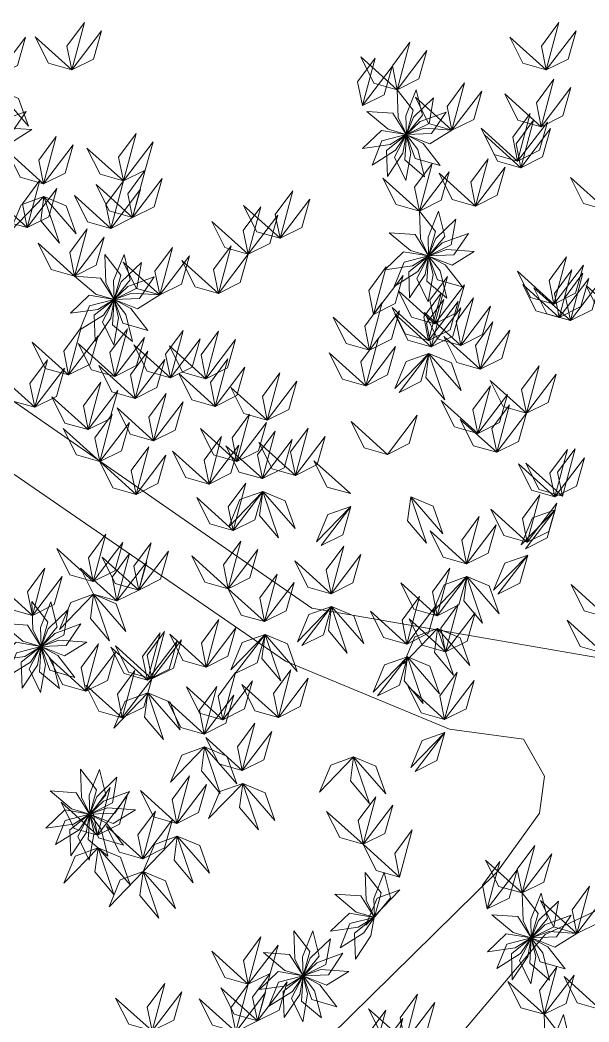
# Model space of a CAD drawing. Header units: inches. Extents: x -422522 to 22891, y -2973 to 414515.
# Drawn here: x 16737.3 to 16806.9, y 8035.8 to 8158.2 of the extents above; entities that cross this region are included whole.
import ezdxf

# ---------------------------------------------------------------- set-up
doc = ezdxf.new("R2010")
doc.units = ezdxf.units.IN
doc.header["$MEASUREMENT"] = 0
doc.layers.add('ARREDAMENTO', color=8, linetype='Continuous', lineweight=13)

msp = doc.modelspace()

# ---------------------------------------------------------------- linework, layer by layer
at = {"layer": 'ARREDAMENTO', "linetype": 'Continuous', "lineweight": 0}
for points in [[(16841.63355, 8179.46295), (16830.90405, 8118.8121), (16813.00082, 8079.41161), (16772.99815, 8086.35081), (16732.26942, 8114.56511), (16732.17089, 8140.35609), (16726.27685, 8164.1905)], [(16719.20165, 8159.64987), (16727.65506, 8140.98356), (16683.16118, 8142.10248), (16608.32383, 8153.42157), (16679.94966, 8138.86624), (16724.45585, 8134.52345), (16727.77822, 8108.74483), (16769.79894, 8079.8907), (16789.81875, 8071.58529), (16798.85042, 8070.33036), (16801.44674, 8065.82683), (16800.81921, 8061.31094), (16795.68817, 8054.19863), (16767.42432, 8026.36452), (16747.49073, 8012.10282), (16719.15298, 8003.61194), (16699.79765, 8006.76163), (16665.59049, 8015.65741), (16639.13533, 8020.71422)], [(16736.04749, 7969.50318), (16744.39005, 7979.85172), (16750.78846, 7992.77194), (16755.90719, 8003.10812), (16764.26207, 8010.23279), (16780.33199, 8023.1901), (16789.96655, 8032.89881), (16801.52063, 8046.48359), (16809.88783, 8050.38439), (16820.87597, 8043.33391), (16833.82058, 8030.48787), (16840.95736, 8018.90913), (16838.52116, 7981.50231), (16841.80658, 7965.39531)]]:
    msp.add_lwpolyline(points, dxfattribs=at)
at = {"layer": 'ARREDAMENTO', "lineweight": 0}
for points in [[(16743.6659, 8152.09625), (16743.08096, 8155.00241), (16745.20836, 8157.8924), (16743.6659, 8152.09625)], [(16743.6659, 8152.09625), (16746.31971, 8153.4173), (16747.29671, 8156.87032), (16743.6659, 8152.09625)], [(16801.6506, 8152.08989), (16801.06566, 8154.99604), (16803.19306, 8157.88604), (16801.6506, 8152.08989)], [(16801.6506, 8152.08989), (16804.30442, 8153.41094), (16805.28141, 8156.86396), (16801.6506, 8152.08989)], [(16734.36951, 8151.29823), (16737.02332, 8152.61928), (16738.00032, 8156.07231), (16734.36951, 8151.29823)], [(16743.6659, 8152.09625), (16740.81334, 8152.90299), (16739.21379, 8156.11537), (16743.6659, 8152.09625)], [(16783.42865, 8149.67566), (16782.84371, 8152.58182), (16784.97111, 8155.47181), (16783.42865, 8149.67566)], [(16801.6506, 8152.08989), (16798.79805, 8152.89663), (16797.19849, 8156.109), (16801.6506, 8152.08989)], [(16783.42865, 8149.67566), (16786.08246, 8150.99671), (16787.05945, 8154.44973), (16783.42865, 8149.67566)], [(16779.18066, 8147.73201), (16778.59572, 8150.63817), (16780.72312, 8153.52816), (16779.18066, 8147.73201)], [(16783.42865, 8149.67566), (16780.57609, 8150.4824), (16778.97654, 8153.69478), (16783.42865, 8149.67566)], [(16779.18066, 8147.73201), (16781.83447, 8149.05306), (16782.81147, 8152.50609), (16779.18066, 8147.73201)], [(16801.03231, 8145.15609), (16800.44738, 8148.06224), (16802.57478, 8150.95224), (16801.03231, 8145.15609)], [(16734.42187, 8149.73125), (16737.15795, 8148.5903), (16738.36328, 8145.2102), (16734.42187, 8149.73125)], [(16783.42865, 8149.67566), (16783.54778, 8146.26931), (16784.55172, 8144.19259), (16785.3814, 8147.16338), (16783.42865, 8149.67566)], [(16785.75921, 8149.65669), (16784.48256, 8146.49637), (16784.55502, 8144.19086), (16786.5213, 8146.56735), (16785.75921, 8149.65669)], [(16790.12807, 8144.72442), (16789.54313, 8147.63058), (16791.67054, 8150.52057), (16790.12807, 8144.72442)], [(16790.12807, 8144.72442), (16792.78189, 8146.04547), (16793.75888, 8149.49849), (16790.12807, 8144.72442)], [(16801.03231, 8145.15609), (16803.68613, 8146.47714), (16804.66312, 8149.93016), (16801.03231, 8145.15609)], [(16787.88058, 8148.69143), (16785.42888, 8146.3236), (16784.55734, 8144.18793), (16787.32023, 8145.55921), (16787.88058, 8148.69143)], [(16790.12807, 8144.72442), (16787.27552, 8145.53117), (16785.67597, 8148.74354), (16790.12807, 8144.72442)], [(16801.03231, 8145.15609), (16798.17976, 8145.96283), (16796.58021, 8149.1752), (16801.03231, 8145.15609)], [(16738.08859, 8147.02135), (16734.88577, 8145.85542), (16733.22092, 8144.25888), (16736.3027, 8144.38783), (16738.08859, 8147.02135)], [(16779.7183, 8147.02581), (16782.32943, 8144.83505), (16784.54449, 8144.19152), (16782.89193, 8146.79594), (16779.7183, 8147.02581)], [(16789.42593, 8146.94678), (16786.22311, 8145.78086), (16784.55827, 8144.18432), (16787.64004, 8144.31327), (16789.42593, 8146.94678)], [(16798.14687, 8140.95392), (16797.56193, 8143.86008), (16799.68933, 8146.75007), (16798.14687, 8140.95392)], [(16798.55293, 8140.1495), (16797.96799, 8143.05566), (16800.09539, 8145.94565), (16798.55293, 8140.1495)], [(16798.14687, 8140.95392), (16800.80069, 8142.27497), (16801.77768, 8145.728), (16798.14687, 8140.95392)], [(16738.79073, 8144.79898), (16735.39058, 8145.03656), (16733.2203, 8144.2552), (16736.08809, 8143.11953), (16738.79073, 8144.79898)], [(16779.20481, 8142.49539), (16782.58005, 8142.96993), (16784.54045, 8144.18544), (16781.49921, 8144.70005), (16779.20481, 8142.49539)], [(16790.12807, 8144.72442), (16786.72793, 8144.962), (16784.55765, 8144.18064), (16787.42544, 8143.04497), (16790.12807, 8144.72442)], [(16798.14687, 8140.95392), (16795.29432, 8141.76067), (16793.69476, 8144.97304), (16798.14687, 8140.95392)], [(16798.55293, 8140.1495), (16801.20674, 8141.47055), (16802.18374, 8144.92357), (16798.55293, 8140.1495)], [(16740.21088, 8138.17653), (16739.62594, 8141.08269), (16741.75334, 8143.97268), (16740.21088, 8138.17653)], [(16749.97766, 8138.53157), (16749.39272, 8141.43773), (16751.52012, 8144.32772), (16749.97766, 8138.53157)], [(16749.97766, 8138.53157), (16752.63148, 8139.85262), (16753.60847, 8143.30564), (16749.97766, 8138.53157)], [(16780.35367, 8140.46757), (16783.24409, 8142.27392), (16784.54061, 8144.18171), (16781.55299, 8143.41484), (16780.35367, 8140.46757)], [(16782.22798, 8139.08235), (16784.13381, 8141.90817), (16784.54227, 8144.17837), (16782.12485, 8142.26262), (16782.22798, 8139.08235)], [(16784.50368, 8138.57924), (16785.09537, 8141.93592), (16784.54514, 8144.17599), (16783.11593, 8141.44262), (16784.50368, 8138.57924)], [(16786.78726, 8139.04523), (16785.96251, 8142.35238), (16784.54874, 8144.17499), (16784.35485, 8141.09661), (16786.78726, 8139.04523)], [(16788.68388, 8140.39976), (16786.5853, 8143.08553), (16784.55243, 8144.17553), (16785.62739, 8141.28444), (16788.68388, 8140.39976)], [(16798.55293, 8140.1495), (16795.70037, 8140.95625), (16794.10082, 8144.16862), (16798.55293, 8140.1495)], [(16740.21088, 8138.17653), (16737.35832, 8138.98327), (16735.75877, 8142.19565), (16740.21088, 8138.17653)], [(16740.21088, 8138.17653), (16742.86469, 8139.49758), (16743.84168, 8142.9506), (16740.21088, 8138.17653)], [(16749.97766, 8138.53157), (16747.12511, 8139.33832), (16745.52555, 8142.55069), (16749.97766, 8138.53157)], [(16793.00967, 8135.45356), (16792.42473, 8138.35971), (16794.55213, 8141.24971), (16793.00967, 8135.45356)], [(16751.08901, 8134.05647), (16750.50407, 8136.96263), (16752.63148, 8139.85262), (16751.08901, 8134.05647)], [(16786.14497, 8134.85604), (16785.56003, 8137.7622), (16787.68743, 8140.65219), (16786.14497, 8134.85604)], [(16786.14497, 8134.85604), (16788.79878, 8136.17709), (16789.77577, 8139.63012), (16786.14497, 8134.85604)], [(16793.00967, 8135.45356), (16795.66348, 8136.77461), (16796.64048, 8140.22763), (16793.00967, 8135.45356)], [(16738.21368, 8132.82546), (16737.62874, 8135.73162), (16739.75615, 8138.62161), (16738.21368, 8132.82546)], [(16748.4352, 8132.73542), (16747.85026, 8135.64158), (16749.97766, 8138.53157), (16748.4352, 8132.73542)], [(16751.08901, 8134.05647), (16753.74283, 8135.37752), (16754.71982, 8138.83054), (16751.08901, 8134.05647)], [(16786.14497, 8134.85604), (16783.29241, 8135.66279), (16781.69286, 8138.87516), (16786.14497, 8134.85604)], [(16793.00967, 8135.45356), (16790.15711, 8136.2603), (16788.55756, 8139.47267), (16793.00967, 8135.45356)], [(16809.05041, 8134.95089), (16806.19786, 8135.75764), (16804.59831, 8138.97001), (16809.05041, 8134.95089)], [(16738.21368, 8132.82546), (16740.8675, 8134.14651), (16741.84449, 8137.59953), (16738.21368, 8132.82546)], [(16751.08901, 8134.05647), (16748.23646, 8134.86322), (16746.63691, 8138.07559), (16751.08901, 8134.05647)], [(16748.4352, 8132.73542), (16751.08901, 8134.05647), (16752.066, 8137.50949), (16748.4352, 8132.73542)], [(16769.12408, 8131.5196), (16768.53915, 8134.42576), (16770.66655, 8137.31575), (16769.12408, 8131.5196)], [(16738.21368, 8132.82546), (16735.36113, 8133.63221), (16733.76158, 8136.84458), (16738.21368, 8132.82546)], [(16740.26324, 8136.60954), (16737.4709, 8135.61417), (16736.08937, 8132.30218), (16740.26324, 8136.60954)], [(16740.26324, 8136.60954), (16739.87361, 8133.67082), (16742.18919, 8130.92929), (16740.26324, 8136.60954)], [(16740.26324, 8136.60954), (16742.99932, 8135.4686), (16744.20465, 8132.0885), (16740.26324, 8136.60954)], [(16748.4352, 8132.73542), (16745.58264, 8133.54217), (16743.98309, 8136.75454), (16748.4352, 8132.73542)], [(16769.12408, 8131.5196), (16771.7779, 8132.84065), (16772.75489, 8136.29367), (16769.12408, 8131.5196)], [(16765.21651, 8129.57444), (16764.63158, 8132.4806), (16766.75898, 8135.37059), (16765.21651, 8129.57444)], [(16769.12408, 8131.5196), (16766.27153, 8132.32634), (16764.67198, 8135.53872), (16769.12408, 8131.5196)], [(16786.14497, 8134.85604), (16786.2641, 8131.44969), (16787.26804, 8129.37297), (16788.09772, 8132.34376), (16786.14497, 8134.85604)], [(16788.47553, 8134.83707), (16787.19888, 8131.67676), (16787.27134, 8129.37124), (16789.23762, 8131.74773), (16788.47553, 8134.83707)], [(16765.21651, 8129.57444), (16762.36396, 8130.38118), (16760.76441, 8133.59355), (16765.21651, 8129.57444)], [(16765.21651, 8129.57444), (16767.87033, 8130.89549), (16768.84732, 8134.34851), (16765.21651, 8129.57444)], [(16790.5969, 8133.87181), (16788.1452, 8131.50398), (16787.27366, 8129.36832), (16790.03655, 8130.73959), (16790.5969, 8133.87181)], [(16744.01007, 8126.90055), (16743.42513, 8129.80671), (16745.55254, 8132.6967), (16744.01007, 8126.90055)], [(16744.01007, 8126.90055), (16746.66389, 8128.2216), (16747.64088, 8131.67463), (16744.01007, 8126.90055)], [(16782.43462, 8132.20619), (16785.04575, 8130.01543), (16787.26081, 8129.37191), (16785.60825, 8131.97633), (16782.43462, 8132.20619)], [(16792.14225, 8132.12717), (16788.93943, 8130.96125), (16787.27459, 8129.3647), (16790.35636, 8129.49365), (16792.14225, 8132.12717)], [(16744.01007, 8126.90055), (16741.15752, 8127.7073), (16739.55797, 8130.91967), (16744.01007, 8126.90055)], [(16754.41984, 8124.59916), (16753.83491, 8127.50532), (16755.96231, 8130.39531), (16754.41984, 8124.59916)], [(16761.58571, 8124.80036), (16761.00077, 8127.70652), (16763.12817, 8130.59651), (16761.58571, 8124.80036)], [(16781.92113, 8127.67577), (16785.29637, 8128.15031), (16787.25677, 8129.36583), (16784.21553, 8129.88043), (16781.92113, 8127.67577)], [(16792.84439, 8129.9048), (16789.44425, 8130.14239), (16787.27397, 8129.36102), (16790.14176, 8128.22535), (16792.84439, 8129.9048)], [(16747.72042, 8129.5504), (16747.83955, 8126.14405), (16748.84349, 8124.06733), (16749.67317, 8127.03812), (16747.72042, 8129.5504)], [(16750.05099, 8129.53143), (16748.77433, 8126.37112), (16748.8468, 8124.0656), (16750.81308, 8126.44209), (16750.05099, 8129.53143)], [(16752.17235, 8128.56617), (16749.72065, 8126.19834), (16748.84911, 8124.06268), (16751.61201, 8125.43395), (16752.17235, 8128.56617)], [(16754.41984, 8124.59916), (16751.56729, 8125.40591), (16749.96774, 8128.61828), (16754.41984, 8124.59916)], [(16754.41984, 8124.59916), (16757.07366, 8125.92021), (16758.05065, 8129.37324), (16754.41984, 8124.59916)], [(16761.58571, 8124.80036), (16758.73315, 8125.60711), (16757.1336, 8128.81948), (16761.58571, 8124.80036)], [(16761.58571, 8124.80036), (16764.23952, 8126.12141), (16765.21651, 8129.57444), (16761.58571, 8124.80036)], [(16783.06999, 8125.64796), (16785.96041, 8127.4543), (16787.25693, 8129.3621), (16784.26931, 8128.59523), (16783.06999, 8125.64796)], [(16784.9443, 8124.26273), (16786.85013, 8127.08855), (16787.25859, 8129.35875), (16784.84117, 8127.44301), (16784.9443, 8124.26273)], [(16787.22, 8123.75962), (16787.81169, 8127.11631), (16787.26146, 8129.35637), (16785.83225, 8126.623), (16787.22, 8123.75962)], [(16789.50358, 8124.22562), (16788.67883, 8127.53277), (16787.26506, 8129.35537), (16787.07117, 8126.277), (16789.50358, 8124.22562)], [(16791.4002, 8125.58014), (16789.30162, 8128.26592), (16787.26875, 8129.35592), (16788.34371, 8126.46482), (16791.4002, 8125.58014)], [(16802.56587, 8123.4811), (16801.98093, 8126.38726), (16804.10833, 8129.27725), (16802.56587, 8123.4811)], [(16780.54597, 8122.22424), (16779.96103, 8125.1304), (16782.08843, 8128.02039), (16780.54597, 8122.22424)], [(16802.56587, 8123.4811), (16799.71331, 8124.28785), (16798.11376, 8127.50022), (16802.56587, 8123.4811)], [(16802.56587, 8123.4811), (16805.21968, 8124.80215), (16806.19667, 8128.25518), (16802.56587, 8123.4811)], [(16803.22183, 8121.85872), (16802.6369, 8124.76488), (16804.7643, 8127.65487), (16803.22183, 8121.85872)], [(16744.01007, 8126.90055), (16746.6212, 8124.70979), (16748.83627, 8124.06627), (16747.1837, 8126.67069), (16744.01007, 8126.90055)], [(16753.7177, 8126.82153), (16750.51488, 8125.65561), (16748.85004, 8124.05906), (16751.93182, 8124.18801), (16753.7177, 8126.82153)], [(16780.54597, 8122.22424), (16783.19978, 8123.54529), (16784.17678, 8126.99831), (16780.54597, 8122.22424)], [(16788.02476, 8121.07885), (16787.43982, 8123.98501), (16789.56722, 8126.875), (16788.02476, 8121.07885)], [(16803.22183, 8121.85872), (16805.87565, 8123.17977), (16806.85264, 8126.63279), (16803.22183, 8121.85872)], [(16804.58846, 8121.47391), (16804.00352, 8124.38007), (16806.13093, 8127.27006), (16804.58846, 8121.47391)], [(16804.58846, 8121.47391), (16807.24228, 8122.79496), (16808.21927, 8126.24798), (16804.58846, 8121.47391)], [(16788.02476, 8121.07885), (16785.1722, 8121.8856), (16783.57265, 8125.09797), (16788.02476, 8121.07885)], [(16788.02476, 8121.07885), (16790.67857, 8122.3999), (16791.65556, 8125.85292), (16788.02476, 8121.07885)], [(16803.22183, 8121.85872), (16800.36928, 8122.66546), (16798.76973, 8125.87784), (16803.22183, 8121.85872)], [(16804.58846, 8121.47391), (16801.73591, 8122.28066), (16800.13636, 8125.49303), (16804.58846, 8121.47391)], [(16810.95461, 8121.74012), (16808.10206, 8122.54687), (16806.50251, 8125.75924), (16810.95461, 8121.74012)], [(16743.49658, 8122.37013), (16746.87182, 8122.84467), (16748.83222, 8124.06018), (16745.79098, 8124.57479), (16743.49658, 8122.37013)], [(16744.64544, 8120.34231), (16747.53586, 8122.14866), (16748.83238, 8124.05646), (16745.84476, 8123.28959), (16744.64544, 8120.34231)], [(16746.51975, 8118.95709), (16748.42558, 8121.78291), (16748.83404, 8124.05311), (16746.41663, 8122.13737), (16746.51975, 8118.95709)], [(16748.79545, 8118.45398), (16749.38714, 8121.81067), (16748.83692, 8124.05073), (16747.4077, 8121.31736), (16748.79545, 8118.45398)], [(16751.07903, 8118.91998), (16750.25428, 8122.22713), (16748.84051, 8124.04973), (16748.64662, 8120.97136), (16751.07903, 8118.91998)], [(16752.97565, 8120.2745), (16750.87707, 8122.96028), (16748.8442, 8124.05028), (16749.91916, 8121.15918), (16752.97565, 8120.2745)], [(16754.41984, 8124.59916), (16751.0197, 8124.83675), (16748.84942, 8124.05538), (16751.71721, 8122.91971), (16754.41984, 8124.59916)], [(16780.0672, 8117.87309), (16779.48227, 8120.77924), (16781.60967, 8123.66924), (16780.0672, 8117.87309)], [(16787.26126, 8119.03742), (16786.67633, 8121.94358), (16788.80373, 8124.83357), (16787.26126, 8119.03742)], [(16787.57853, 8118.25835), (16786.99359, 8121.16451), (16789.12099, 8124.0545), (16787.57853, 8118.25835)], [(16787.26126, 8119.03742), (16789.91508, 8120.35847), (16790.89207, 8123.8115), (16787.26126, 8119.03742)], [(16791.22093, 8118.44052), (16790.63599, 8121.34667), (16792.7634, 8124.23667), (16791.22093, 8118.44052)], [(16780.0672, 8117.87309), (16782.72102, 8119.19414), (16783.69801, 8122.64716), (16780.0672, 8117.87309)], [(16787.26126, 8119.03742), (16784.40871, 8119.84417), (16782.80916, 8123.05654), (16787.26126, 8119.03742)], [(16791.22093, 8118.44052), (16788.36838, 8119.24726), (16786.76883, 8122.45963), (16791.22093, 8118.44052)], [(16787.57853, 8118.25835), (16790.23234, 8119.5794), (16791.20933, 8123.03242), (16787.57853, 8118.25835)], [(16791.22093, 8118.44052), (16793.87475, 8119.76157), (16794.85174, 8123.21459), (16791.22093, 8118.44052)], [(16780.0672, 8117.87309), (16777.21465, 8118.67983), (16775.6151, 8121.8922), (16780.0672, 8117.87309)], [(16787.57853, 8118.25835), (16784.72597, 8119.0651), (16783.12642, 8122.27747), (16787.57853, 8118.25835)], [(16793.57581, 8115.52948), (16792.99087, 8118.43563), (16795.11827, 8121.32563), (16793.57581, 8115.52948)], [(16743.26647, 8114.82843), (16742.68153, 8117.73459), (16744.80893, 8120.62458), (16743.26647, 8114.82843)], [(16748.92193, 8114.65138), (16748.33699, 8117.55754), (16750.46439, 8120.44753), (16748.92193, 8114.65138)], [(16755.72055, 8114.48041), (16755.13561, 8117.38657), (16757.26302, 8120.27656), (16755.72055, 8114.48041)], [(16760.0454, 8114.37165), (16759.46046, 8117.27781), (16761.58786, 8120.1678), (16760.0454, 8114.37165)], [(16793.57581, 8115.52948), (16796.22962, 8116.85053), (16797.20662, 8120.30355), (16793.57581, 8115.52948)], [(16743.26647, 8114.82843), (16740.41392, 8115.63517), (16738.81436, 8118.84755), (16743.26647, 8114.82843)], [(16743.26647, 8114.82843), (16745.92029, 8116.14948), (16746.89728, 8119.6025), (16743.26647, 8114.82843)], [(16748.92193, 8114.65138), (16751.57574, 8115.97243), (16752.55274, 8119.42545), (16748.92193, 8114.65138)], [(16755.72055, 8114.48041), (16758.37437, 8115.80146), (16759.35136, 8119.25448), (16755.72055, 8114.48041)], [(16760.0454, 8114.37165), (16762.69921, 8115.6927), (16763.67621, 8119.14572), (16760.0454, 8114.37165)], [(16779.58844, 8113.52193), (16779.0035, 8116.42809), (16781.1309, 8119.31808), (16779.58844, 8113.52193)], [(16793.57581, 8115.52948), (16790.72325, 8116.33622), (16789.1237, 8119.54859), (16793.57581, 8115.52948)], [(16748.92193, 8114.65138), (16746.06937, 8115.45812), (16744.46982, 8118.6705), (16748.92193, 8114.65138)], [(16751.42324, 8111.95938), (16750.83831, 8114.86554), (16752.96571, 8117.75553), (16751.42324, 8111.95938)], [(16755.72055, 8114.48041), (16752.868, 8115.28715), (16751.26845, 8118.49953), (16755.72055, 8114.48041)], [(16760.0454, 8114.37165), (16757.19284, 8115.17839), (16755.59329, 8118.39076), (16760.0454, 8114.37165)], [(16779.58844, 8113.52193), (16776.73589, 8114.32868), (16775.13633, 8117.54105), (16779.58844, 8113.52193)], [(16779.58844, 8113.52193), (16782.24226, 8114.84298), (16783.21925, 8118.29601), (16779.58844, 8113.52193)], [(16739.14501, 8110.87884), (16738.56007, 8113.78499), (16740.68748, 8116.67499), (16739.14501, 8110.87884)], [(16751.42324, 8111.95938), (16754.07706, 8113.28043), (16755.05405, 8116.73345), (16751.42324, 8111.95938)], [(16761.18667, 8110.99091), (16760.60173, 8113.89707), (16762.72914, 8116.78706), (16761.18667, 8110.99091)], [(16787.31362, 8117.47044), (16784.52129, 8116.47506), (16783.13975, 8113.16308), (16787.31362, 8117.47044)], [(16783.68282, 8112.69636), (16786.33663, 8114.01741), (16787.31362, 8117.47044), (16783.68282, 8112.69636)], [(16787.31362, 8117.47044), (16786.924, 8114.53171), (16789.23958, 8111.79019), (16787.31362, 8117.47044)], [(16787.31362, 8117.47044), (16790.04971, 8116.32949), (16791.25504, 8112.94939), (16787.31362, 8117.47044)], [(16739.14501, 8110.87884), (16741.79883, 8112.19989), (16742.77582, 8115.65291), (16739.14501, 8110.87884)], [(16751.42324, 8111.95938), (16748.57069, 8112.76613), (16746.97114, 8115.9785), (16751.42324, 8111.95938)], [(16761.18667, 8110.99091), (16763.84049, 8112.31196), (16764.81748, 8115.76498), (16761.18667, 8110.99091)], [(16767.54733, 8109.29677), (16766.96239, 8112.20293), (16769.08979, 8115.09292), (16767.54733, 8109.29677)], [(16799.22407, 8110.1548), (16798.63913, 8113.06096), (16800.76653, 8115.95095), (16799.22407, 8110.1548)], [(16739.14501, 8110.87884), (16736.29246, 8111.68558), (16734.69291, 8114.89795), (16739.14501, 8110.87884)], [(16745.68199, 8108.15519), (16745.09705, 8111.06135), (16747.22445, 8113.95134), (16745.68199, 8108.15519)], [(16745.68199, 8108.15519), (16745.09705, 8111.06135), (16747.22445, 8113.95134), (16745.68199, 8108.15519)], [(16761.18667, 8110.99091), (16758.33412, 8111.79765), (16756.73457, 8115.01003), (16761.18667, 8110.99091)], [(16767.54733, 8109.29677), (16770.20114, 8110.61782), (16771.17813, 8114.07085), (16767.54733, 8109.29677)], [(16799.22407, 8110.1548), (16796.37151, 8110.96154), (16794.77196, 8114.17392), (16799.22407, 8110.1548)], [(16799.22407, 8110.1548), (16801.87788, 8111.47585), (16802.85488, 8114.92887), (16799.22407, 8110.1548)], [(16745.68199, 8108.15519), (16748.3358, 8109.47624), (16749.31279, 8112.92926), (16745.68199, 8108.15519)], [(16745.68199, 8108.15519), (16748.3358, 8109.47624), (16749.31279, 8112.92926), (16745.68199, 8108.15519)], [(16767.54733, 8109.29677), (16764.69477, 8110.10352), (16763.09522, 8113.31589), (16767.54733, 8109.29677)], [(16793.27588, 8107.68985), (16792.69094, 8110.59601), (16794.81834, 8113.486), (16793.27588, 8107.68985)], [(16745.68199, 8108.15519), (16742.82943, 8108.96193), (16741.22988, 8112.17431), (16745.68199, 8108.15519)], [(16745.68199, 8108.15519), (16742.82943, 8108.96193), (16741.22988, 8112.17431), (16745.68199, 8108.15519)], [(16753.65454, 8106.77777), (16753.06961, 8109.68393), (16755.19701, 8112.57392), (16753.65454, 8106.77777)], [(16753.65454, 8106.77777), (16756.30836, 8108.09882), (16757.28535, 8111.55185), (16753.65454, 8106.77777)], [(16793.27588, 8107.68985), (16790.42332, 8108.49659), (16788.82377, 8111.70897), (16793.27588, 8107.68985)], [(16793.27588, 8107.68985), (16795.92969, 8109.0109), (16796.90669, 8112.46392), (16793.27588, 8107.68985)], [(16753.65454, 8106.77777), (16750.80199, 8107.58452), (16749.20244, 8110.79689), (16753.65454, 8106.77777)], [(16795.59326, 8105.38072), (16795.00832, 8108.28688), (16797.13572, 8111.17687), (16795.59326, 8105.38072)], [(16747.0787, 8104.25989), (16746.49376, 8107.16605), (16748.62116, 8110.05604), (16747.0787, 8104.25989)], [(16747.0787, 8104.25989), (16749.73251, 8105.58094), (16750.7095, 8109.03396), (16747.0787, 8104.25989)], [(16763.84047, 8104.25391), (16763.25553, 8107.16007), (16765.38293, 8110.05006), (16763.84047, 8104.25391)], [(16763.84047, 8104.25391), (16766.49428, 8105.57496), (16767.47128, 8109.02799), (16763.84047, 8104.25391)], [(16782.25843, 8105.13444), (16779.40587, 8105.94119), (16777.80632, 8109.15356), (16782.25843, 8105.13444)], [(16782.25843, 8105.13444), (16784.91224, 8106.45549), (16785.88924, 8109.90851), (16782.25843, 8105.13444)], [(16795.59326, 8105.38072), (16792.74071, 8106.18747), (16791.14115, 8109.39984), (16795.59326, 8105.38072)], [(16795.59326, 8105.38072), (16798.24708, 8106.70177), (16799.22407, 8110.1548), (16795.59326, 8105.38072)], [(16747.0787, 8104.25989), (16744.22614, 8105.06664), (16742.62659, 8108.27901), (16747.0787, 8104.25989)], [(16763.84047, 8104.25391), (16760.98791, 8105.06066), (16759.38836, 8108.27303), (16763.84047, 8104.25391)], [(16766.96133, 8102.16568), (16766.3764, 8105.07184), (16768.5038, 8107.96183), (16766.96133, 8102.16568)], [(16770.99154, 8102.55428), (16770.4066, 8105.46044), (16772.53401, 8108.35043), (16770.99154, 8102.55428)], [(16760.44164, 8101.50094), (16759.85671, 8104.4071), (16761.98411, 8107.29709), (16760.44164, 8101.50094)], [(16770.99154, 8102.55428), (16768.13899, 8103.36102), (16766.53944, 8106.5734), (16770.99154, 8102.55428)], [(16766.96133, 8102.16568), (16769.61515, 8103.48673), (16770.59214, 8106.93976), (16766.96133, 8102.16568)], [(16770.99154, 8102.55428), (16773.64536, 8103.87533), (16774.62235, 8107.32835), (16770.99154, 8102.55428)], [(16751.5308, 8100.24077), (16750.94586, 8103.14693), (16753.07327, 8106.03692), (16751.5308, 8100.24077)], [(16760.44164, 8101.50094), (16757.58909, 8102.30769), (16755.98954, 8105.52006), (16760.44164, 8101.50094)], [(16760.44164, 8101.50094), (16763.09546, 8102.82199), (16764.07245, 8106.27501), (16760.44164, 8101.50094)], [(16766.96133, 8102.16568), (16764.10878, 8102.97243), (16762.50923, 8106.1848), (16766.96133, 8102.16568)], [(16802.68614, 8099.9408), (16802.1012, 8102.84696), (16804.2286, 8105.73695), (16802.68614, 8099.9408)], [(16803.62262, 8100.03114), (16803.03768, 8102.93729), (16805.16508, 8105.82729), (16803.62262, 8100.03114)], [(16751.5308, 8100.24077), (16748.67825, 8101.04752), (16747.0787, 8104.25989), (16751.5308, 8100.24077)], [(16751.5308, 8100.24077), (16754.18462, 8101.56182), (16755.16161, 8105.01485), (16751.5308, 8100.24077)], [(16777.7133, 8100.33358), (16774.86075, 8101.14033), (16773.2612, 8104.3527), (16777.7133, 8100.33358)], [(16802.68614, 8099.9408), (16805.33995, 8101.26185), (16806.31695, 8104.71488), (16802.68614, 8099.9408)], [(16802.68614, 8099.9408), (16799.83358, 8100.74755), (16798.23403, 8103.95992), (16802.68614, 8099.9408)], [(16803.62262, 8100.03114), (16800.77006, 8100.83788), (16799.17051, 8104.05025), (16803.62262, 8100.03114)], [(16763.38289, 8095.82462), (16762.79795, 8098.73078), (16764.92535, 8101.62077), (16763.38289, 8095.82462)], [(16767.0137, 8100.5987), (16764.22136, 8099.60332), (16762.83983, 8096.29134), (16767.0137, 8100.5987)], [(16763.38289, 8095.82462), (16766.0367, 8097.14567), (16767.0137, 8100.5987), (16763.38289, 8095.82462)], [(16763.38289, 8095.82462), (16766.0367, 8097.14567), (16767.0137, 8100.5987), (16763.38289, 8095.82462)], [(16767.0137, 8100.5987), (16766.62407, 8097.65997), (16768.93965, 8094.91845), (16767.0137, 8100.5987)], [(16767.0137, 8100.5987), (16769.74978, 8099.45775), (16770.95511, 8096.07765), (16767.0137, 8100.5987)], [(16763.38289, 8095.82462), (16760.53033, 8096.63137), (16758.93078, 8099.84374), (16763.38289, 8095.82462)], [(16785.08556, 8099.96004), (16784.69593, 8097.02132), (16787.01151, 8094.27979), (16785.08556, 8099.96004)], [(16785.08556, 8099.96004), (16787.82164, 8098.8191), (16789.02697, 8095.439), (16785.08556, 8099.96004)], [(16799.32237, 8094.40186), (16798.73743, 8097.30802), (16800.86484, 8100.19801), (16799.32237, 8094.40186)], [(16799.32237, 8094.40186), (16798.73743, 8097.30802), (16800.86484, 8100.19801), (16799.32237, 8094.40186)], [(16799.32237, 8094.40186), (16801.97619, 8095.72291), (16802.95318, 8099.17593), (16799.32237, 8094.40186)], [(16799.32237, 8094.40186), (16801.97619, 8095.72291), (16802.95318, 8099.17593), (16799.32237, 8094.40186)], [(16777.76566, 8098.7666), (16774.97333, 8097.77122), (16773.59179, 8094.45924), (16777.76566, 8098.7666)], [(16774.13485, 8093.99252), (16776.78867, 8095.31357), (16777.76566, 8098.7666), (16774.13485, 8093.99252)], [(16799.32237, 8094.40186), (16796.46982, 8095.2086), (16794.87027, 8098.42098), (16799.32237, 8094.40186)], [(16799.32237, 8094.40186), (16796.46982, 8095.2086), (16794.87027, 8098.42098), (16799.32237, 8094.40186)], [(16802.7385, 8098.37382), (16799.94616, 8097.37844), (16798.56463, 8094.06646), (16802.7385, 8098.37382)], [(16799.10769, 8093.59974), (16801.76151, 8094.92079), (16802.7385, 8098.37382), (16799.10769, 8093.59974)], [(16791.89706, 8091.76109), (16791.31212, 8094.66724), (16793.43952, 8097.55724), (16791.89706, 8091.76109)], [(16791.89706, 8091.76109), (16789.0445, 8092.56783), (16787.44495, 8095.7802), (16791.89706, 8091.76109)], [(16791.89706, 8091.76109), (16794.55087, 8093.08214), (16795.52787, 8096.53516), (16791.89706, 8091.76109)], [(16746.28456, 8089.60245), (16745.69962, 8092.5086), (16747.82702, 8095.3986), (16746.28456, 8089.60245)], [(16746.28456, 8089.60245), (16748.93837, 8090.9235), (16749.91537, 8094.37652), (16746.28456, 8089.60245)], [(16751.84329, 8088.54976), (16751.25835, 8091.45592), (16753.38576, 8094.34591), (16751.84329, 8088.54976)], [(16762.77687, 8088.71816), (16762.19193, 8091.62432), (16764.31933, 8094.51431), (16762.77687, 8088.71816)], [(16746.28456, 8089.60245), (16743.432, 8090.40919), (16741.83245, 8093.62156), (16746.28456, 8089.60245)], [(16751.84329, 8088.54976), (16754.49711, 8089.87081), (16755.4741, 8093.32384), (16751.84329, 8088.54976)], [(16762.77687, 8088.71816), (16765.43068, 8090.03921), (16766.40767, 8093.49224), (16762.77687, 8088.71816)], [(16775.35623, 8088.11533), (16774.77129, 8091.02149), (16776.89869, 8093.91148), (16775.35623, 8088.11533)], [(16751.84329, 8088.54976), (16748.99074, 8089.35651), (16747.39119, 8092.56888), (16751.84329, 8088.54976)], [(16749.18948, 8087.22871), (16748.60454, 8090.13487), (16750.73194, 8093.02486), (16749.18948, 8087.22871)], [(16749.18948, 8087.22871), (16751.84329, 8088.54976), (16752.82028, 8092.00279), (16749.18948, 8087.22871)], [(16762.77687, 8088.71816), (16759.92431, 8089.52491), (16758.32476, 8092.73728), (16762.77687, 8088.71816)], [(16775.35623, 8088.11533), (16772.50367, 8088.92208), (16770.90412, 8092.13445), (16775.35623, 8088.11533)], [(16775.35623, 8088.11533), (16778.01004, 8089.43638), (16778.98704, 8092.88941), (16775.35623, 8088.11533)], [(16799.37473, 8092.83487), (16796.5824, 8091.8395), (16795.20086, 8088.52751), (16799.37473, 8092.83487)], [(16795.74393, 8088.0608), (16798.39774, 8089.38185), (16799.37473, 8092.83487), (16795.74393, 8088.0608)], [(16738.85046, 8085.45442), (16738.26552, 8088.36058), (16740.39293, 8091.25058), (16738.85046, 8085.45442)], [(16749.18948, 8087.22871), (16746.33692, 8088.03546), (16744.73737, 8091.24783), (16749.18948, 8087.22871)], [(16788.31861, 8085.42003), (16787.73367, 8088.32618), (16789.86108, 8091.21618), (16788.31861, 8085.42003)], [(16738.85046, 8085.45442), (16735.99791, 8086.26117), (16734.39835, 8089.47354), (16738.85046, 8085.45442)], [(16738.85046, 8085.45442), (16741.50428, 8086.77548), (16742.48127, 8090.2285), (16738.85046, 8085.45442)], [(16767.22897, 8084.69905), (16766.64403, 8087.6052), (16768.77144, 8090.4952), (16767.22897, 8084.69905)], [(16767.22897, 8084.69905), (16769.88279, 8086.0201), (16770.85978, 8089.47312), (16767.22897, 8084.69905)], [(16788.31861, 8085.42003), (16785.46606, 8086.22677), (16783.86651, 8089.43914), (16788.31861, 8085.42003)], [(16791.94942, 8090.1941), (16789.15708, 8089.19873), (16787.77555, 8085.88674), (16791.94942, 8090.1941)], [(16788.31861, 8085.42003), (16790.97243, 8086.74108), (16791.94942, 8090.1941), (16788.31861, 8085.42003)], [(16791.94942, 8090.1941), (16791.55979, 8087.25538), (16793.87537, 8084.51385), (16791.94942, 8090.1941)], [(16791.94942, 8090.1941), (16794.6855, 8089.05316), (16795.89083, 8085.67306), (16791.94942, 8090.1941)], [(16767.22897, 8084.69905), (16764.37642, 8085.50579), (16762.77687, 8088.71816), (16767.22897, 8084.69905)], [(16809.13746, 8085.20431), (16806.28491, 8086.01106), (16804.68536, 8089.22343), (16809.13746, 8085.20431)], [(16738.7909, 8087.1576), (16738.91003, 8083.75125), (16739.91396, 8081.67453), (16740.74365, 8084.64532), (16738.7909, 8087.1576)], [(16741.12146, 8087.13863), (16739.84481, 8083.97832), (16739.91727, 8081.6728), (16741.88355, 8084.04929), (16741.12146, 8087.13863)], [(16746.33692, 8088.03546), (16743.54458, 8087.04009), (16742.16305, 8083.7281), (16746.33692, 8088.03546)], [(16746.33692, 8088.03546), (16745.94729, 8085.09674), (16748.26288, 8082.35521), (16746.33692, 8088.03546)], [(16746.33692, 8088.03546), (16749.073, 8086.89452), (16750.27833, 8083.51442), (16746.33692, 8088.03546)], [(16784.62083, 8081.96654), (16784.03589, 8084.8727), (16786.16329, 8087.76269), (16784.62083, 8081.96654)], [(16743.24282, 8086.17337), (16740.79113, 8083.80554), (16739.91959, 8081.66988), (16742.68248, 8083.04115), (16743.24282, 8086.17337)], [(16775.40859, 8086.54835), (16772.61625, 8085.55297), (16771.23472, 8082.24099), (16775.40859, 8086.54835)], [(16771.77778, 8081.77427), (16774.4316, 8083.09532), (16775.40859, 8086.54835), (16771.77778, 8081.77427)], [(16775.40859, 8086.54835), (16775.01896, 8083.60962), (16777.33455, 8080.86809), (16775.40859, 8086.54835)], [(16775.40859, 8086.54835), (16778.14467, 8085.4074), (16779.35, 8082.0273), (16775.40859, 8086.54835)], [(16784.62083, 8081.96654), (16781.76827, 8082.77329), (16780.16872, 8085.98566), (16784.62083, 8081.96654)], [(16784.62083, 8081.96654), (16787.27464, 8083.28759), (16788.25164, 8086.74062), (16784.62083, 8081.96654)], [(16789.33395, 8081.01291), (16788.74901, 8083.91907), (16790.87641, 8086.80906), (16789.33395, 8081.01291)], [(16789.33395, 8081.01291), (16791.98777, 8082.33396), (16792.96476, 8085.78699), (16789.33395, 8081.01291)], [(16735.08055, 8084.50775), (16737.69167, 8082.31699), (16739.90674, 8081.67347), (16738.25418, 8084.27789), (16735.08055, 8084.50775)], [(16760.09936, 8079.15052), (16759.51442, 8082.05668), (16761.64182, 8084.94667), (16760.09936, 8079.15052)], [(16789.33395, 8081.01291), (16786.4814, 8081.81966), (16784.88184, 8085.03203), (16789.33395, 8081.01291)], [(16808.6587, 8080.85315), (16805.80614, 8081.6599), (16804.20659, 8084.87227), (16808.6587, 8080.85315)], [(16744.78818, 8084.42873), (16741.58536, 8083.26281), (16739.92052, 8081.66626), (16743.00229, 8081.79521), (16744.78818, 8084.42873)], [(16752.91284, 8077.55381), (16752.32791, 8080.45996), (16754.45531, 8083.34996), (16752.91284, 8077.55381)], [(16753.4537, 8077.71333), (16752.86876, 8080.61949), (16754.99617, 8083.50948), (16753.4537, 8077.71333)], [(16760.09936, 8079.15052), (16762.75317, 8080.47157), (16763.73016, 8083.9246), (16760.09936, 8079.15052)], [(16788.37097, 8083.85304), (16785.57864, 8082.85767), (16784.1971, 8079.54568), (16788.37097, 8083.85304)], [(16788.37097, 8083.85304), (16787.98135, 8080.91432), (16790.29693, 8078.17279), (16788.37097, 8083.85304)], [(16788.37097, 8083.85304), (16791.10706, 8082.7121), (16792.31238, 8079.332), (16788.37097, 8083.85304)], [(16734.56706, 8079.97733), (16737.9423, 8080.45187), (16739.9027, 8081.66738), (16736.86146, 8082.18199), (16734.56706, 8079.97733)], [(16745.49032, 8082.20636), (16742.09018, 8082.44395), (16739.91989, 8081.66258), (16742.78769, 8080.52691), (16745.49032, 8082.20636)], [(16752.91284, 8077.55381), (16755.56666, 8078.87486), (16756.54365, 8082.32788), (16752.91284, 8077.55381)], [(16753.4537, 8077.71333), (16756.10752, 8079.03438), (16757.08451, 8082.48741), (16753.4537, 8077.71333)], [(16760.09936, 8079.15052), (16757.2468, 8079.95727), (16755.64725, 8083.16964), (16760.09936, 8079.15052)], [(16767.28133, 8083.13206), (16764.489, 8082.13668), (16763.10746, 8078.8247), (16767.28133, 8083.13206)], [(16763.65053, 8078.35798), (16766.30434, 8079.67904), (16767.28133, 8083.13206), (16763.65053, 8078.35798)], [(16767.28133, 8083.13206), (16766.89171, 8080.19333), (16769.20729, 8077.45181), (16767.28133, 8083.13206)], [(16767.28133, 8083.13206), (16770.01742, 8081.99112), (16771.22274, 8078.61102), (16767.28133, 8083.13206)], [(16735.71591, 8077.94951), (16738.60634, 8079.75586), (16739.90286, 8081.66366), (16736.91524, 8080.89679), (16735.71591, 8077.94951)], [(16737.59023, 8076.56429), (16739.49606, 8079.39011), (16739.90452, 8081.66031), (16737.4871, 8079.74457), (16737.59023, 8076.56429)], [(16739.86592, 8076.06118), (16740.45762, 8079.41787), (16739.90739, 8081.65793), (16738.47818, 8078.92456), (16739.86592, 8076.06118)], [(16742.14951, 8076.52718), (16741.32476, 8079.83432), (16739.91099, 8081.65693), (16739.7171, 8078.57856), (16742.14951, 8076.52718)], [(16744.04613, 8077.8817), (16741.94754, 8080.56748), (16739.91468, 8081.65748), (16740.98964, 8078.76638), (16744.04613, 8077.8817)], [(16745.38672, 8076.20485), (16744.80178, 8079.11101), (16746.92918, 8082.001), (16745.38672, 8076.20485)], [(16745.38672, 8076.20485), (16748.04053, 8077.5259), (16749.01753, 8080.97892), (16745.38672, 8076.20485)], [(16752.91284, 8077.55381), (16750.06029, 8078.36055), (16748.46074, 8081.57292), (16752.91284, 8077.55381)], [(16753.4537, 8077.71333), (16750.60115, 8078.52008), (16749.0016, 8081.73245), (16753.4537, 8077.71333)], [(16745.38672, 8076.20485), (16742.53416, 8077.01159), (16740.93461, 8080.22397), (16745.38672, 8076.20485)], [(16784.67319, 8080.39956), (16781.88085, 8079.40418), (16780.49932, 8076.0922), (16784.67319, 8080.39956)], [(16781.04238, 8075.62548), (16783.6962, 8076.94653), (16784.67319, 8080.39956), (16781.04238, 8075.62548)], [(16784.67319, 8080.39956), (16784.28356, 8077.46083), (16786.59915, 8074.71931), (16784.67319, 8080.39956)], [(16784.67319, 8080.39956), (16787.40927, 8079.25861), (16788.6146, 8075.87851), (16784.67319, 8080.39956)], [(16749.82289, 8072.93926), (16749.23796, 8075.84542), (16751.36536, 8078.73541), (16749.82289, 8072.93926)], [(16762.13889, 8072.71051), (16761.55395, 8075.61666), (16763.68135, 8078.50666), (16762.13889, 8072.71051)], [(16768.90844, 8073.01032), (16768.3235, 8075.91648), (16770.4509, 8078.80647), (16768.90844, 8073.01032)], [(16789.21506, 8072.73849), (16788.63012, 8075.64465), (16790.75752, 8078.53464), (16789.21506, 8072.73849)], [(16749.82289, 8072.93926), (16752.47671, 8074.26031), (16753.4537, 8077.71333), (16749.82289, 8072.93926)], [(16762.13889, 8072.71051), (16764.7927, 8074.03156), (16765.76969, 8077.48458), (16762.13889, 8072.71051)], [(16768.90844, 8073.01032), (16771.56225, 8074.33137), (16772.53925, 8077.78439), (16768.90844, 8073.01032)], [(16789.21506, 8072.73849), (16791.86887, 8074.05954), (16792.84586, 8077.51257), (16789.21506, 8072.73849)], [(16749.82289, 8072.93926), (16746.97034, 8073.746), (16745.37079, 8076.95837), (16749.82289, 8072.93926)], [(16752.9652, 8075.98682), (16750.17287, 8074.99145), (16748.79133, 8071.67946), (16752.9652, 8075.98682)], [(16752.9652, 8075.98682), (16752.57558, 8073.0481), (16754.89116, 8070.30657), (16752.9652, 8075.98682)], [(16752.9652, 8075.98682), (16755.70129, 8074.84588), (16756.90661, 8071.46578), (16752.9652, 8075.98682)], [(16762.13889, 8072.71051), (16759.28633, 8073.51725), (16757.68678, 8076.72962), (16762.13889, 8072.71051)], [(16759.84246, 8070.96437), (16759.25752, 8073.87053), (16761.38493, 8076.76052), (16759.84246, 8070.96437)], [(16768.90844, 8073.01032), (16766.05588, 8073.81707), (16764.45633, 8077.02944), (16768.90844, 8073.01032)], [(16789.21506, 8072.73849), (16786.3625, 8073.54524), (16784.76295, 8076.75761), (16789.21506, 8072.73849)], [(16759.84246, 8070.96437), (16756.98991, 8071.77111), (16755.39036, 8074.98348), (16759.84246, 8070.96437)], [(16759.84246, 8070.96437), (16762.49628, 8072.28542), (16763.47327, 8075.73844), (16759.84246, 8070.96437)], [(16764.49989, 8066.50847), (16763.91495, 8069.41462), (16766.04235, 8072.30462), (16764.49989, 8066.50847)], [(16764.49989, 8066.50847), (16767.1537, 8067.82952), (16768.13069, 8071.28254), (16764.49989, 8066.50847)], [(16789.26742, 8071.1715), (16786.47508, 8070.17613), (16785.09355, 8066.86414), (16789.26742, 8071.1715)], [(16785.63661, 8066.39743), (16788.29042, 8067.71848), (16789.26742, 8071.1715), (16785.63661, 8066.39743)], [(16764.49989, 8066.50847), (16761.64733, 8067.31521), (16760.04778, 8070.52758), (16764.49989, 8066.50847)], [(16759.89482, 8069.39738), (16757.10249, 8068.40201), (16755.72095, 8065.09002), (16759.89482, 8069.39738)], [(16759.89482, 8069.39738), (16759.5052, 8066.45866), (16761.82078, 8063.71713), (16759.89482, 8069.39738)], [(16759.89482, 8069.39738), (16762.63091, 8068.25644), (16763.83623, 8064.87634), (16759.89482, 8069.39738)], [(16778.1034, 8068.18268), (16775.31107, 8067.1873), (16773.92953, 8063.87532), (16778.1034, 8068.18268)], [(16778.1034, 8068.18268), (16777.71378, 8065.24395), (16780.02936, 8062.50243), (16778.1034, 8068.18268)], [(16778.1034, 8068.18268), (16780.83949, 8067.04173), (16782.04481, 8063.66163), (16778.1034, 8068.18268)], [(16744.73675, 8066.67251), (16744.85588, 8063.26616), (16745.85982, 8061.18944), (16746.6895, 8064.16023), (16744.73675, 8066.67251)], [(16747.06731, 8066.65354), (16745.79066, 8063.49323), (16745.86312, 8061.18771), (16747.82941, 8063.5642), (16747.06731, 8066.65354)], [(16749.18868, 8065.68828), (16746.73698, 8063.32045), (16745.86544, 8061.18479), (16748.62833, 8062.55606), (16749.18868, 8065.68828)], [(16756.51452, 8060.05125), (16755.92958, 8062.95741), (16758.05698, 8065.8474), (16756.51452, 8060.05125)], [(16764.55225, 8064.94148), (16761.75991, 8063.94611), (16760.37838, 8060.63412), (16764.55225, 8064.94148)], [(16764.55225, 8064.94148), (16764.16262, 8062.00276), (16766.4782, 8059.26123), (16764.55225, 8064.94148)], [(16764.55225, 8064.94148), (16767.28833, 8063.80054), (16768.49366, 8060.42044), (16764.55225, 8064.94148)], [(16741.0264, 8064.02266), (16743.63753, 8061.8319), (16745.85259, 8061.18838), (16744.20003, 8063.7928), (16741.0264, 8064.02266)], [(16750.73403, 8063.94364), (16747.53121, 8062.77772), (16745.86637, 8061.18117), (16748.94814, 8061.31012), (16750.73403, 8063.94364)], [(16746.82679, 8058.63476), (16746.24186, 8061.54092), (16748.36926, 8064.43091), (16746.82679, 8058.63476)], [(16756.51452, 8060.05125), (16753.66196, 8060.858), (16752.06241, 8064.07037), (16756.51452, 8060.05125)], [(16756.51452, 8060.05125), (16759.16833, 8061.3723), (16760.14533, 8064.82532), (16756.51452, 8060.05125)], [(16746.82679, 8058.63476), (16743.97424, 8059.44151), (16742.37469, 8062.65388), (16746.82679, 8058.63476)], [(16746.82679, 8058.63476), (16749.48061, 8059.95581), (16750.4576, 8063.40884), (16746.82679, 8058.63476)], [(16779.26136, 8057.50874), (16778.67643, 8060.4149), (16780.80383, 8063.30489), (16779.26136, 8057.50874)], [(16740.51291, 8059.49224), (16743.88815, 8059.96678), (16745.84855, 8061.18229), (16742.80731, 8061.6969), (16740.51291, 8059.49224)], [(16751.43617, 8061.72127), (16748.03603, 8061.95886), (16745.86575, 8061.17749), (16748.73354, 8060.04182), (16751.43617, 8061.72127)], [(16752.34065, 8055.74389), (16751.75571, 8058.65005), (16753.88311, 8061.54004), (16752.34065, 8055.74389)], [(16779.26136, 8057.50874), (16776.40881, 8058.31549), (16774.80926, 8061.52786), (16779.26136, 8057.50874)], [(16779.26136, 8057.50874), (16781.91518, 8058.82979), (16782.89217, 8062.28282), (16779.26136, 8057.50874)], [(16741.66177, 8057.46443), (16744.55219, 8059.27077), (16745.84871, 8061.17857), (16742.86109, 8060.4117), (16741.66177, 8057.46443)], [(16743.53608, 8056.0792), (16745.44191, 8058.90502), (16745.85037, 8061.17522), (16743.43296, 8059.25948), (16743.53608, 8056.0792)], [(16745.81178, 8055.57609), (16746.40347, 8058.93278), (16745.85324, 8061.17284), (16744.42403, 8058.43947), (16745.81178, 8055.57609)], [(16748.09536, 8056.04209), (16747.27061, 8059.34924), (16745.85684, 8061.17184), (16745.66295, 8058.09347), (16748.09536, 8056.04209)], [(16749.99198, 8057.39661), (16747.8934, 8060.08239), (16745.86053, 8061.17239), (16746.93549, 8058.28129), (16749.99198, 8057.39661)], [(16752.34065, 8055.74389), (16754.99446, 8057.06494), (16755.97145, 8060.51796), (16752.34065, 8055.74389)], [(16752.34065, 8055.74389), (16749.48809, 8056.55064), (16747.88854, 8059.76301), (16752.34065, 8055.74389)], [(16783.71347, 8053.48963), (16783.12853, 8056.39578), (16785.25593, 8059.28578), (16783.71347, 8053.48963)], [(16756.56688, 8058.48426), (16753.77454, 8057.48889), (16752.39301, 8054.1769), (16756.56688, 8058.48426)], [(16756.56688, 8058.48426), (16756.17725, 8055.54554), (16758.49284, 8052.80401), (16756.56688, 8058.48426)], [(16756.56688, 8058.48426), (16759.30296, 8057.34332), (16760.50829, 8053.96322), (16756.56688, 8058.48426)], [(16746.87915, 8057.06778), (16744.08682, 8056.0724), (16742.70528, 8052.76042), (16746.87915, 8057.06778)], [(16746.87915, 8057.06778), (16746.48953, 8054.12905), (16748.80511, 8051.38753), (16746.87915, 8057.06778)], [(16746.87915, 8057.06778), (16749.61524, 8055.92683), (16750.82056, 8052.54673), (16746.87915, 8057.06778)], [(16783.71347, 8053.48963), (16780.86091, 8054.29637), (16779.26136, 8057.50874), (16783.71347, 8053.48963)], [(16798.69354, 8051.55674), (16798.1086, 8054.4629), (16800.236, 8057.35289), (16798.69354, 8051.55674)], [(16794.44555, 8049.61309), (16793.86061, 8052.51925), (16795.98801, 8055.40924), (16794.44555, 8049.61309)], [(16798.69354, 8051.55674), (16795.84098, 8052.36348), (16794.24143, 8055.57585), (16798.69354, 8051.55674)], [(16798.69354, 8051.55674), (16801.34735, 8052.87779), (16802.32435, 8056.33081), (16798.69354, 8051.55674)], [(16752.39301, 8054.1769), (16749.60067, 8053.18153), (16748.21914, 8049.86954), (16752.39301, 8054.1769)], [(16752.39301, 8054.1769), (16752.00338, 8051.23818), (16754.31896, 8048.49665), (16752.39301, 8054.1769)], [(16752.39301, 8054.1769), (16755.12909, 8053.03596), (16756.33442, 8049.65586), (16752.39301, 8054.1769)], [(16779.52224, 8054.07144), (16779.64137, 8050.66508), (16780.64531, 8048.58837), (16781.47499, 8051.55916), (16779.52224, 8054.07144)], [(16781.8528, 8054.05247), (16780.57615, 8050.89215), (16780.64861, 8048.58664), (16782.6149, 8050.96313), (16781.8528, 8054.05247)], [(16794.44555, 8049.61309), (16797.09937, 8050.93414), (16798.07636, 8054.38717), (16794.44555, 8049.61309)], [(16783.76583, 8051.92264), (16780.97349, 8050.92726), (16779.59196, 8047.61528), (16783.76583, 8051.92264)], [(16798.69354, 8051.55674), (16798.81267, 8048.15038), (16799.81661, 8046.07367), (16800.64629, 8049.04446), (16798.69354, 8051.55674)], [(16801.02411, 8051.53776), (16799.74745, 8048.37745), (16799.81992, 8046.07194), (16801.7862, 8048.44843), (16801.02411, 8051.53776)], [(16805.39296, 8046.6055), (16804.80803, 8049.51166), (16806.93543, 8052.40165), (16805.39296, 8046.6055)], [(16775.81189, 8051.42159), (16778.42302, 8049.23083), (16780.63808, 8048.5873), (16778.98552, 8051.19172), (16775.81189, 8051.42159)], [(16803.14547, 8050.57251), (16800.69377, 8048.20468), (16799.82223, 8046.06901), (16802.58513, 8047.44029), (16803.14547, 8050.57251)], [(16805.39296, 8046.6055), (16802.54041, 8047.41225), (16800.94086, 8050.62462), (16805.39296, 8046.6055)], [(16805.39296, 8046.6055), (16808.04678, 8047.92655), (16809.02377, 8051.37957), (16805.39296, 8046.6055)], [(16775.2984, 8046.89117), (16778.67364, 8047.36571), (16780.63404, 8048.58122), (16777.5928, 8049.09583), (16775.2984, 8046.89117)], [(16776.44726, 8044.86335), (16779.33768, 8046.6697), (16780.6342, 8048.57749), (16777.64658, 8047.81062), (16776.44726, 8044.86335)], [(16778.32157, 8043.47813), (16780.2274, 8046.30395), (16780.63586, 8048.57415), (16778.21845, 8046.6584), (16778.32157, 8043.47813)], [(16794.98319, 8048.90689), (16797.59432, 8046.71612), (16799.80939, 8046.0726), (16798.15682, 8048.67702), (16794.98319, 8048.90689)], [(16804.69082, 8048.82786), (16801.488, 8047.66194), (16799.82316, 8046.0654), (16802.90494, 8046.19435), (16804.69082, 8048.82786)], [(16770.81057, 8046.93428), (16770.9297, 8043.52793), (16771.93364, 8041.45121), (16772.76332, 8044.422), (16770.81057, 8046.93428)], [(16773.14114, 8046.91531), (16771.86448, 8043.755), (16771.93694, 8041.44948), (16773.90323, 8043.82597), (16773.14114, 8046.91531)], [(16794.46971, 8044.37647), (16797.84494, 8044.85101), (16799.80535, 8046.06652), (16796.7641, 8046.58113), (16794.46971, 8044.37647)], [(16805.39296, 8046.6055), (16801.99282, 8046.84308), (16799.82254, 8046.06172), (16802.69033, 8044.92605), (16805.39296, 8046.6055)], [(16765.24255, 8040.41265), (16764.65762, 8043.31881), (16766.78502, 8046.2088), (16765.24255, 8040.41265)], [(16775.2625, 8045.95005), (16772.8108, 8043.58222), (16771.93926, 8041.44656), (16774.70216, 8042.81783), (16775.2625, 8045.95005)], [(16795.61856, 8042.34865), (16798.50898, 8044.155), (16799.8055, 8046.06279), (16796.81788, 8045.29592), (16795.61856, 8042.34865)], [(16797.49288, 8040.96343), (16799.3987, 8043.78925), (16799.80716, 8046.05945), (16797.38975, 8044.1437), (16797.49288, 8040.96343)], [(16799.76857, 8040.46032), (16800.36026, 8043.817), (16799.81004, 8046.05707), (16798.38082, 8043.3237), (16799.76857, 8040.46032)], [(16802.05215, 8040.92631), (16801.2274, 8044.23346), (16799.81363, 8046.05607), (16799.61974, 8042.97769), (16802.05215, 8040.92631)], [(16803.94877, 8042.28084), (16801.85019, 8044.96661), (16799.81732, 8046.05661), (16800.89228, 8043.16552), (16803.94877, 8042.28084)], [(16765.24255, 8040.41265), (16762.39, 8041.21939), (16760.79045, 8044.43177), (16765.24255, 8040.41265)], [(16765.24255, 8040.41265), (16767.89637, 8041.7337), (16768.87336, 8045.18672), (16765.24255, 8040.41265)], [(16767.10022, 8044.28443), (16769.71135, 8042.09367), (16771.92642, 8041.45015), (16770.27385, 8044.05457), (16767.10022, 8044.28443)], [(16776.80785, 8044.20541), (16773.60503, 8043.03949), (16771.94019, 8041.44294), (16775.02197, 8041.57189), (16776.80785, 8044.20541)], [(16766.3539, 8035.93755), (16765.76897, 8038.84371), (16767.89637, 8041.7337), (16766.3539, 8035.93755)], [(16766.58673, 8039.75401), (16769.96197, 8040.22855), (16771.92237, 8041.44407), (16768.88113, 8041.95867), (16766.58673, 8039.75401)], [(16777.50999, 8041.98304), (16774.10985, 8042.22063), (16771.93957, 8041.43926), (16774.80736, 8040.30359), (16777.50999, 8041.98304)], [(16801.40986, 8036.73712), (16800.82492, 8039.64328), (16802.95232, 8042.53327), (16801.40986, 8036.73712)], [(16753.47857, 8034.70654), (16752.89364, 8037.6127), (16755.02104, 8040.50269), (16753.47857, 8034.70654)], [(16766.3539, 8035.93755), (16769.00772, 8037.2586), (16769.98471, 8040.71162), (16766.3539, 8035.93755)], [(16767.73559, 8037.7262), (16770.62601, 8039.53254), (16771.92253, 8041.44034), (16768.93491, 8040.67347), (16767.73559, 8037.7262)], [(16769.6099, 8036.34097), (16771.51573, 8039.16679), (16771.92419, 8041.43699), (16769.50678, 8039.52125), (16769.6099, 8036.34097)], [(16771.8856, 8035.83786), (16772.47729, 8039.19455), (16771.92707, 8041.43462), (16770.49785, 8038.70124), (16771.8856, 8035.83786)], [(16774.16918, 8036.30386), (16773.34443, 8039.61101), (16771.93066, 8041.43361), (16771.73677, 8038.35524), (16774.16918, 8036.30386)], [(16776.0658, 8037.65838), (16773.96722, 8040.34416), (16771.93435, 8041.43416), (16773.00931, 8038.54306), (16776.0658, 8037.65838)], [(16801.40986, 8036.73712), (16798.5573, 8037.54387), (16796.95775, 8040.75624), (16801.40986, 8036.73712)], [(16801.40986, 8036.73712), (16804.06367, 8038.05817), (16805.04067, 8041.5112), (16801.40986, 8036.73712)], [(16808.27456, 8037.33463), (16805.42201, 8038.14138), (16803.82246, 8041.35375), (16808.27456, 8037.33463)], [(16753.47857, 8034.70654), (16756.13239, 8036.02759), (16757.10938, 8039.48061), (16753.47857, 8034.70654)], [(16766.3539, 8035.93755), (16763.50135, 8036.74429), (16761.9018, 8039.95667), (16766.3539, 8035.93755)], [(16763.70009, 8034.6165), (16763.11515, 8037.52266), (16765.24255, 8040.41265), (16763.70009, 8034.6165)], [(16763.70009, 8034.6165), (16766.3539, 8035.93755), (16767.3309, 8039.39057), (16763.70009, 8034.6165)], [(16753.47857, 8034.70654), (16750.62602, 8035.51328), (16749.02647, 8038.72566), (16753.47857, 8034.70654)], [(16763.70009, 8034.6165), (16760.84753, 8035.42324), (16759.24798, 8038.63562), (16763.70009, 8034.6165)], [(16784.38898, 8033.40068), (16783.80404, 8036.30684), (16785.93144, 8039.19683), (16784.38898, 8033.40068)], [(16784.38898, 8033.40068), (16787.04279, 8034.72173), (16788.01979, 8038.17475), (16784.38898, 8033.40068)], [(16780.48141, 8031.45552), (16779.89647, 8034.36167), (16782.02387, 8037.25167), (16780.48141, 8031.45552)], [(16784.38898, 8033.40068), (16781.53642, 8034.20742), (16779.93687, 8037.41979), (16784.38898, 8033.40068)], [(16780.48141, 8031.45552), (16783.13522, 8032.77657), (16784.11221, 8036.22959), (16780.48141, 8031.45552)], [(16801.40986, 8036.73712), (16801.52899, 8033.33077), (16802.53293, 8031.25405), (16803.36261, 8034.22484), (16801.40986, 8036.73712)], [(16803.74043, 8036.71815), (16802.46377, 8033.55784), (16802.53624, 8031.25232), (16804.50252, 8033.62881), (16803.74043, 8036.71815)]]:
    msp.add_lwpolyline(points, dxfattribs=at)

doc.saveas('drawing.dxf')
